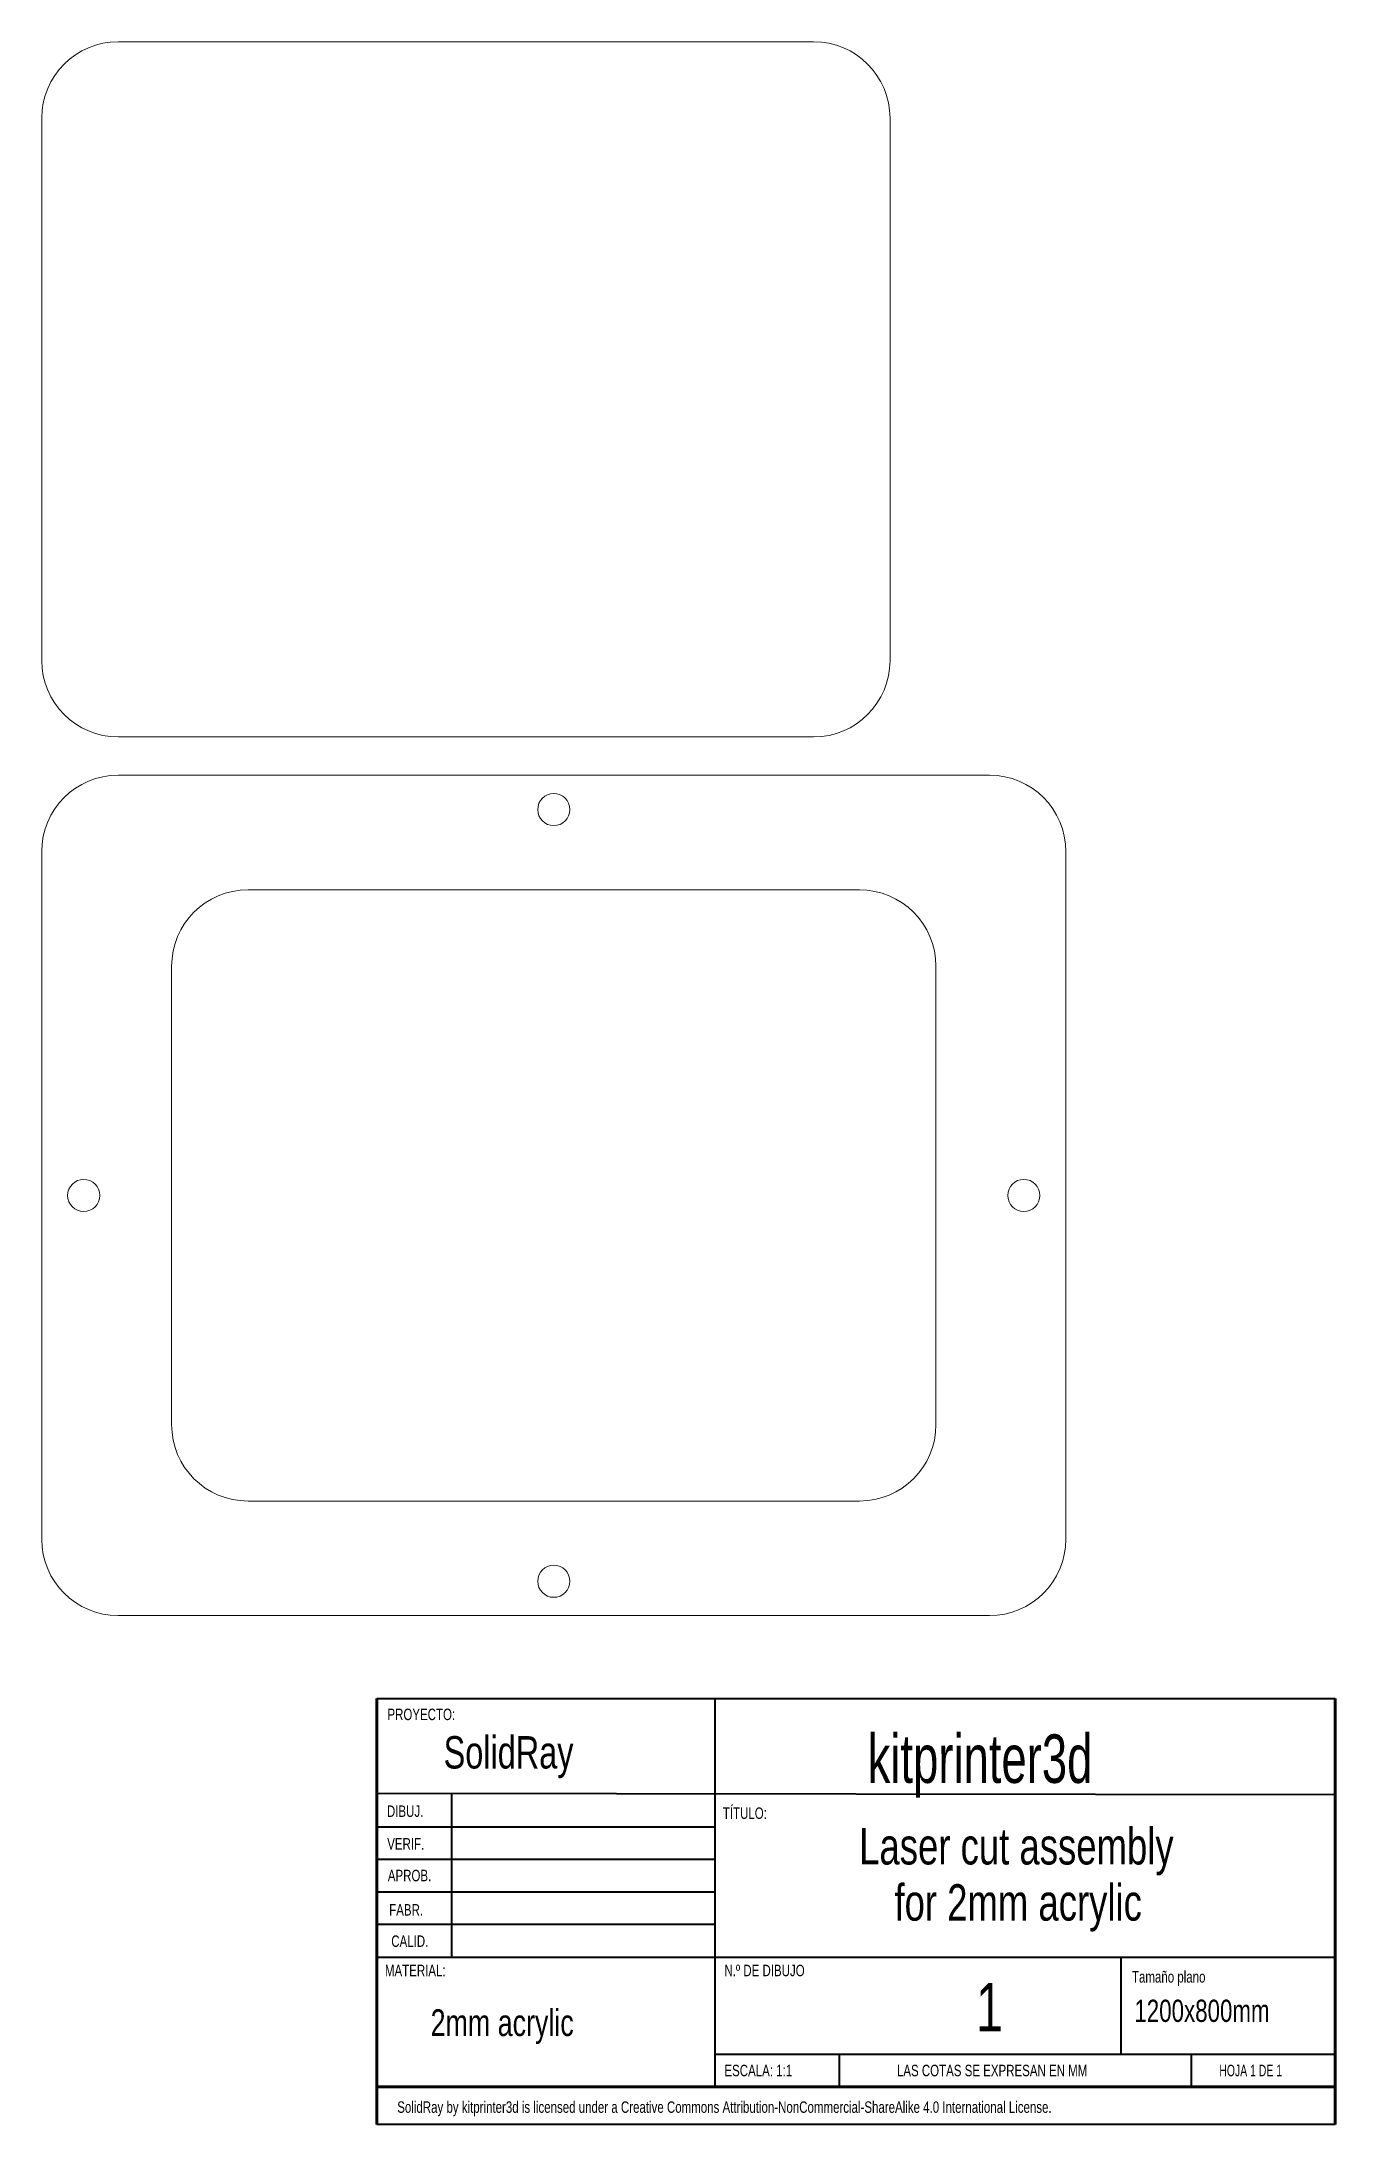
# Model space of a CAD drawing. Header units: millimetres. Extents: x 31 to 200, y 8 to 281.
import ezdxf

# ---------------------------------------------------------------- set-up
doc = ezdxf.new("R2010")
doc.units = ezdxf.units.MM
doc.styles.add('SLDTEXTSTYLE0', font='TXT', dxfattribs={"width": 0.75})
doc.styles.add('SLDTEXTSTYLE1', font='TXT', dxfattribs={"width": 0.681818})
doc.styles.add('SLDTEXTSTYLE2', font='TXT', dxfattribs={"width": 0.7})

# ---------------------------------------------------------------- blocks, each defined once
blk = doc.blocks.new('SW_NOTE_0')
at = {"color": 0, "linetype": 'Continuous', "lineweight": 0, "char_height": 4.7625, "attachment_point": 2, "style": 'SLDTEXTSTYLE0'}
for s, insert in [('Laser cut assembly', (28.5, 6.14)), ('for 2mm acrylic', (28.73, -1.21))]:
    blk.add_mtext(s, dxfattribs=dict(at, insert=insert))

msp = doc.modelspace()

# ---------------------------------------------------------------- linework, layer by layer
at = {"color": 7, "linetype": 'Continuous', "lineweight": 15}
for p, q in [((131.91, 281.03), (40.91, 281.03)), ((30.91, 271.03), (30.91, 200.03)), ((141.91, 200.03), (141.91, 271.03)), ((40.91, 190.03), (131.91, 190.03)), ((154.91, 185.03), (40.91, 185.03)), ((30.91, 175.03), (30.91, 85.03)), ((164.91, 85.03), (164.91, 175.03)), ((137.91, 170.03), (57.91, 170.03)), ((47.91, 160.03), (47.91, 100.03)), ((147.91, 100.03), (147.91, 160.03)), ((57.91, 90.03), (137.91, 90.03)), ((40.91, 75.03), (154.91, 75.03))]:
    msp.add_line(p, q, dxfattribs=at)
at = {"color": 7, "linetype": 'Continuous', "lineweight": 60}
for p, q in [((74.77, 13.35), (74.77, 64.21)), ((200.17, 64.21), (200.17, 13.35)), ((74.77, 13.35), (200.17, 13.35)), ((74.77, 8.45), (74.77, 13.35)), ((200.17, 8.45), (200.17, 13.53))]:
    msp.add_line(p, q, dxfattribs=at)
at = {"color": 7, "linetype": 'Continuous', "lineweight": 40}
for p, q in [((74.77, 64.21), (200.17, 64.21)), ((118.97, 64.21), (118.97, 13.35)), ((200.17, 51.6), (74.77, 51.74)), ((84.54, 51.73), (84.54, 30.35)), ((118.97, 47.35), (74.77, 47.35)), ((118.97, 43.1), (74.77, 43.1)), ((118.97, 38.85), (74.77, 38.85)), ((118.97, 34.6), (74.77, 34.6)), ((74.77, 30.35), (200.17, 30.35)), ((172.14, 17.6), (172.14, 30.35)), ((200.17, 17.6), (118.97, 17.6)), ((135.31, 13.35), (135.31, 17.6)), ((181.36, 13.35), (181.36, 17.6)), ((200.17, 8.45), (74.77, 8.45))]:
    msp.add_line(p, q, dxfattribs=at)
at = {"color": 7, "linetype": 'Continuous', "lineweight": 15}
for centre in [(97.91, 180.53), (36.41, 130.03), (159.41, 130.03), (97.91, 79.53)]:
    msp.add_circle(centre, 2.1, dxfattribs=at)
for centre, start, end in [((40.91, 271.03), 90, 180), ((131.91, 271.03), 0, 90), ((40.91, 200.03), 180, 270), ((131.91, 200.03), 270, 0), ((40.91, 175.03), 90, 180), ((154.91, 175.03), 0, 90), ((57.91, 160.03), 90, 180), ((137.91, 160.03), 0, 90), ((57.91, 100.03), 180, 270), ((137.91, 100.03), 270, 0), ((40.91, 85.03), 180, 270), ((154.91, 85.03), 270, 0)]:
    msp.add_arc(centre, 10, start, end, dxfattribs=at)

# ---------------------------------------------------------------- block references
at = {"color": 7, "linetype": 'Continuous', "lineweight": 0}
msp.add_blockref('SW_NOTE_0', (129.94, 41.09), dxfattribs=at)

# ---------------------------------------------------------------- texts
for s, insert, char_height, attachment_point, style in [('PROYECTO:', (76.15, 62.86), 1.5, 1, 'SLDTEXTSTYLE0'), ('SolidRay', (83.5, 59.26), 4.233, 1, 'SLDTEXTSTYLE0'), ('kitprinter3d', (138.98, 59.49), 6.35, 1, 'SLDTEXTSTYLE2'), ('DIBUJ.', (76.08, 50.19), 1.5, 1, 'SLDTEXTSTYLE0'), ('TÍTULO:', (120.03, 49.93), 1.5, 1, 'SLDTEXTSTYLE0'), ('VERIF.', (76.12, 45.91), 1.5, 1, 'SLDTEXTSTYLE0'), ('APROB.', (76.2, 41.77), 1.5, 1, 'SLDTEXTSTYLE0'), ('FABR.', (76.38, 37.28), 1.5, 1, 'SLDTEXTSTYLE0'), ('CALID.', (76.65, 33.18), 1.5, 1, 'SLDTEXTSTYLE0'), ('MATERIAL:', (75.82, 29.34), 1.5, 1, 'SLDTEXTSTYLE0'), ('N.º DE DIBUJO', (120.24, 29.34), 1.5, 1, 'SLDTEXTSTYLE0'), ('Tamaño plano', (173.56, 28.51), 1.5, 1, 'SLDTEXTSTYLE0'), ('1', (154.92, 26.96), 6.35, 2, 'SLDTEXTSTYLE0'), ('1200x800mm', (173.88, 24.77), 2.91, 1, 'SLDTEXTSTYLE0'), ('2mm acrylic', (81.8, 23.51), 3.5, 1, 'SLDTEXTSTYLE0'), ('ESCALA: 1:1', (120.24, 16.25), 1.5, 1, 'SLDTEXTSTYLE0'), ('LAS COTAS SE EXPRESAN EN MM', (142.81, 16.25), 1.5, 1, 'SLDTEXTSTYLE0'), ('HOJA 1 DE 1', (184.99, 16.25), 1.5, 1, 'SLDTEXTSTYLE1'), ('SolidRay by kitprinter3d is licensed under a Creative Commons Attribution-NonCommercial-ShareAlike 4.0 International License.', (77.43, 11.46), 1.5, 1, 'SLDTEXTSTYLE0')]:
    msp.add_mtext(s, dxfattribs=dict(at, insert=insert, char_height=char_height, attachment_point=attachment_point, style=style))

doc.saveas('drawing.dxf')
